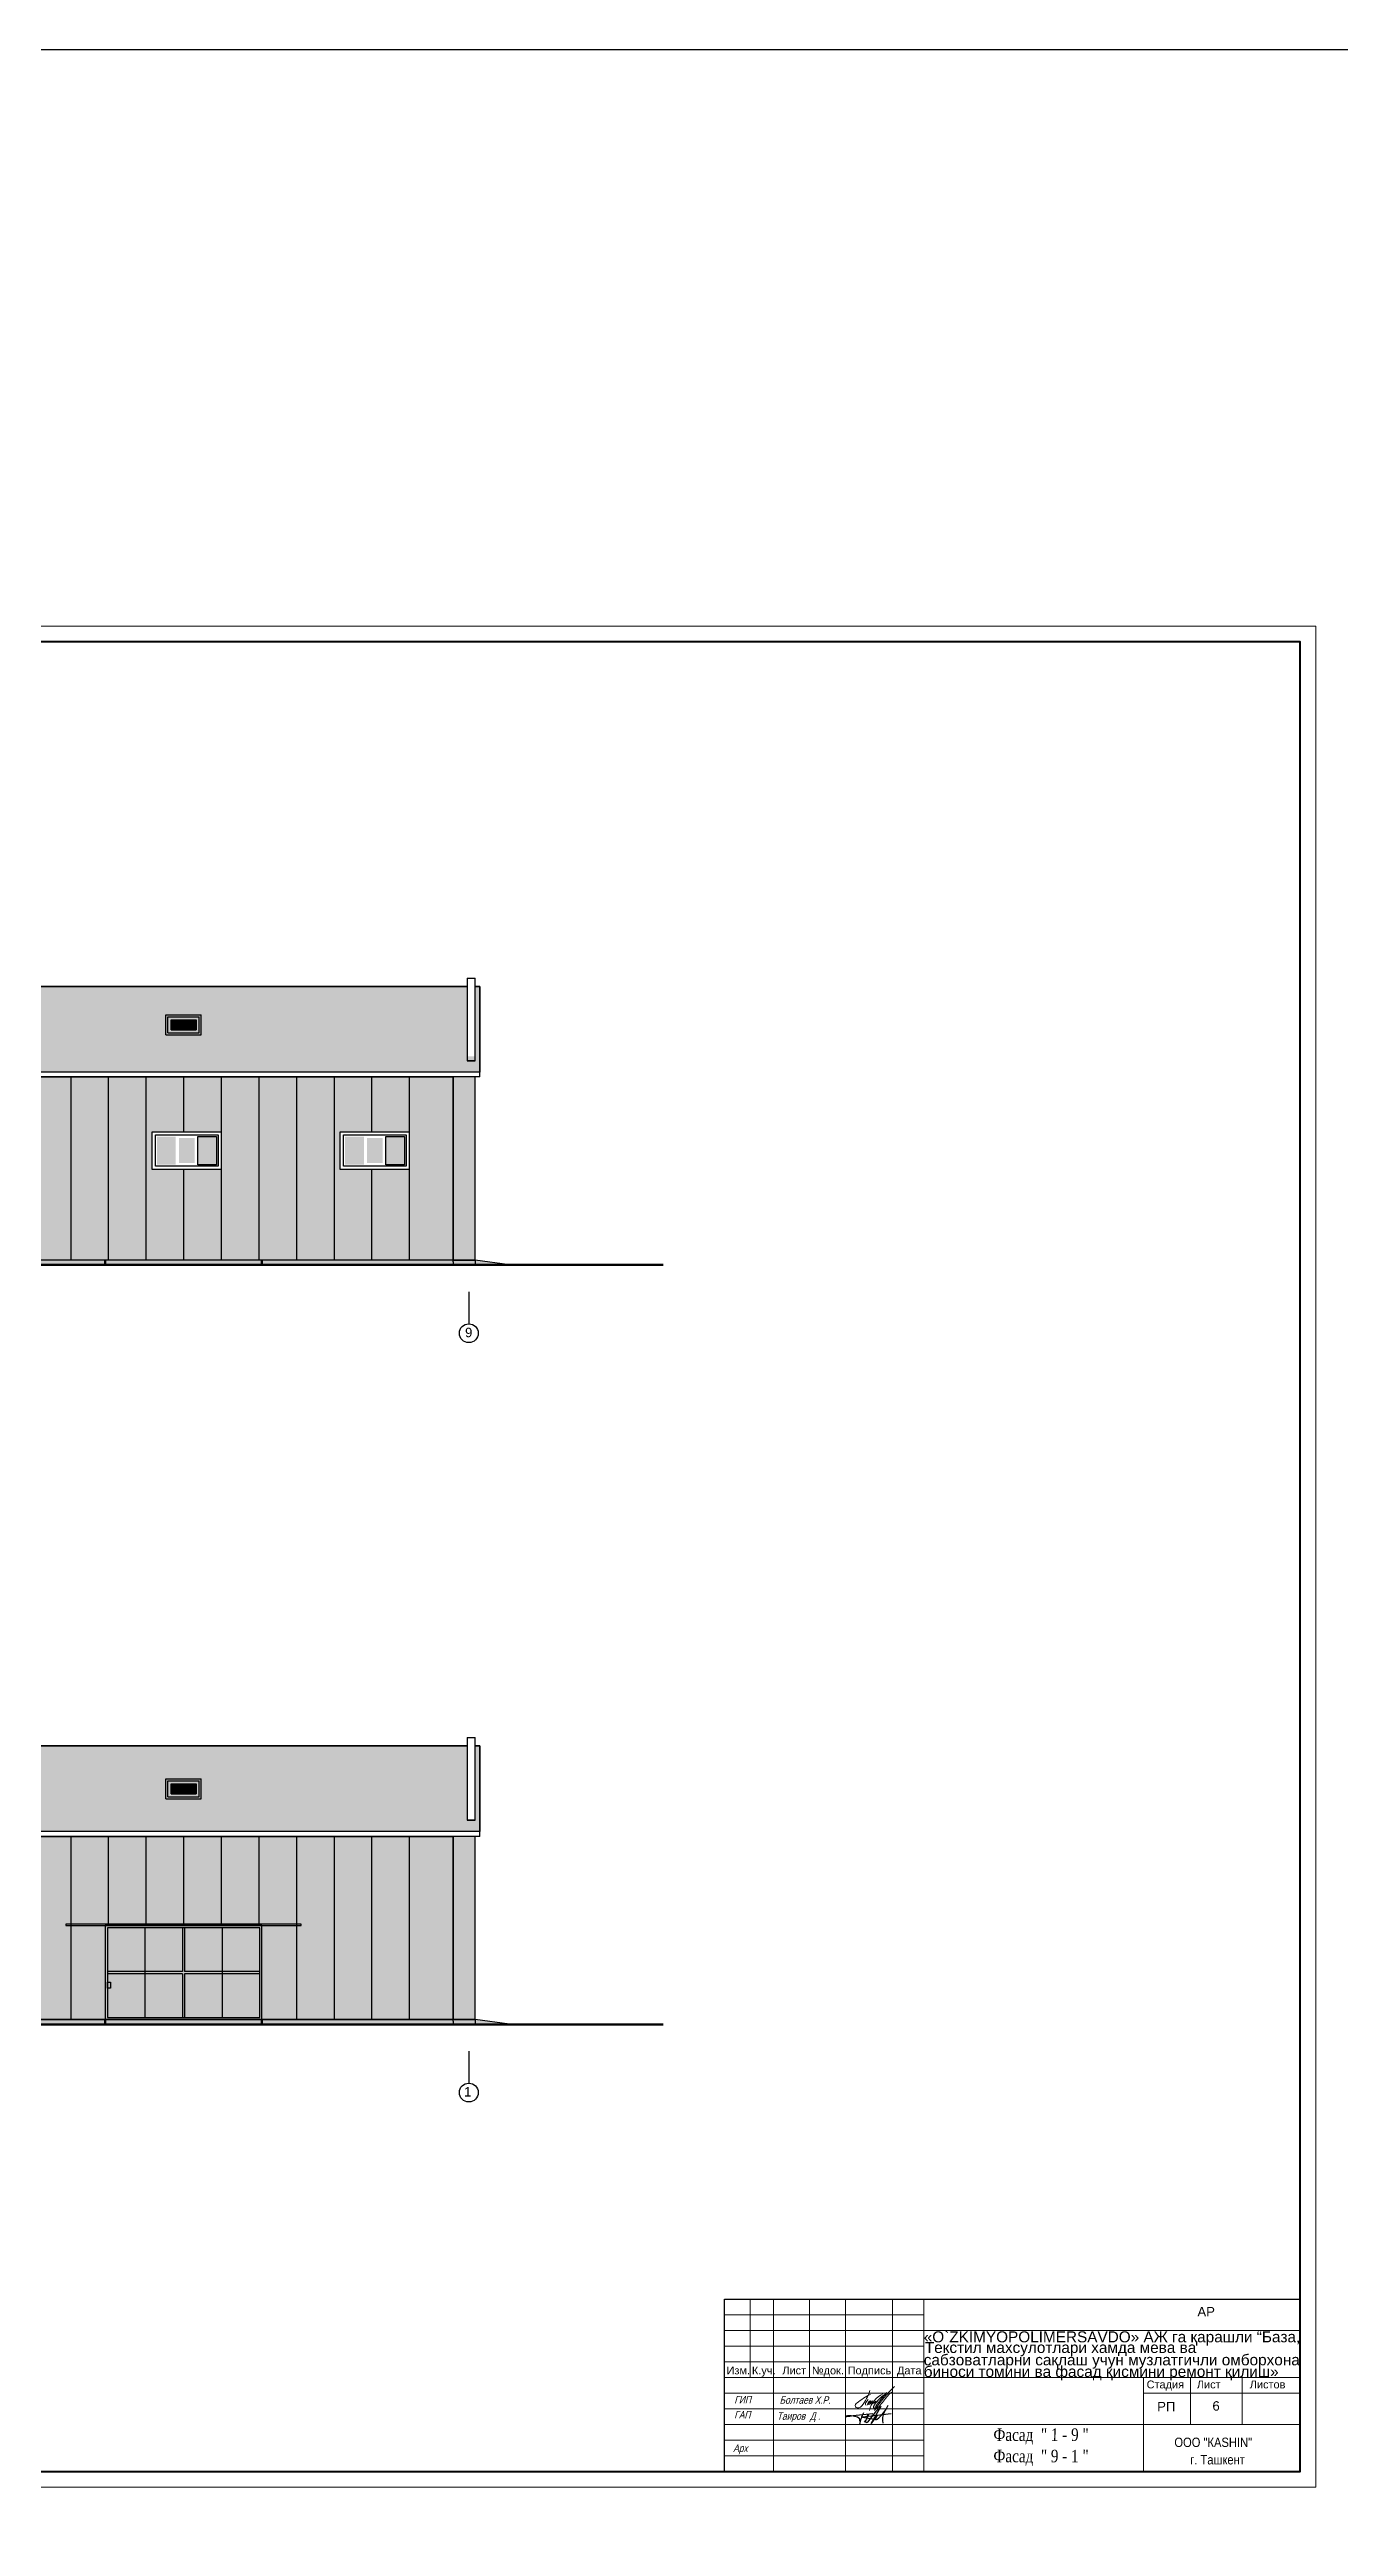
# Model space of a CAD drawing. Header units: millimetres. Extents: x 72928 to 1386960, y 320086 to 445536.
# Drawn here: x 473016 to 514166, y 366483 to 445536 of the extents above; entities that cross this region are included whole.
import ezdxf

# ---------------------------------------------------------------- set-up
doc = ezdxf.new("R2010")
doc.units = ezdxf.units.MM
doc.layers.add('ђЂЊЉЂ', color=7, linetype='Continuous')
doc.styles.add('Fayz', font='times.ttf', dxfattribs={"width": 0.8, "oblique": 1})
doc.styles.add('ira', font='arial.ttf', dxfattribs={"height": 3})
pattern_1 = [(0, (-1918944.1374, -527869.525), (0, 6.985), [5.08, -1.905]), (90, (-1918944.1374, -527869.525), (-6.985, 4e-16), [5.08, -1.905])]

# ---------------------------------------------------------------- blocks, each defined once
blk = doc.blocks.new('fhdfghf')
at = {"color": 5, "lineweight": 20}
blk.add_line((664280, -199007, -14), (664210, -199108, -14), dxfattribs=at)
for centre, radius, start, end in [((663973, -199211, -14), 102, 115.60321, 197.52976), ((663964, -199145, -14), 131, 228.12548, 331.88384), ((665360, -200861, -14), 2253, 116.52499, 129.39953), ((663150, -198412, -14), 1223, 319.465, 345.13222), ((664258, -199149, -14), 63.1, 140.30017, 221.08227), ((664303, -199184, -14), 47.6, 124.86592, 181.7353), ((664387, -199157, -14), 112, 104.09821, 173.48119), ((664061, -198796, -14), 409, 301.62839, 317.30708), ((664304, -199134, -14), 30.6, 199.47047, 297.42016), ((664222, -198955, -14), 228, 294.9657, 331.78019), ((665091, -199543, -14), 789, 115.62125, 166.41289), ((664386, -199103, -14), 47.3, 230.28369, 302.13672), ((664347, -199062, -14), 18.5, 323.16135, 47.56506), ((664453, -199112, -14), 18.7, 151.33638, 325.71884), ((665482, -199822, -14), 1184, 126.22001, 150.11417), ((665071, -199693, -14), 830, 130.33093, 136.57434), ((667650, -201327, -14), 3722, 132.67819, 148.13498), ((664516, -199105, -14), 24, 157.93366, 322.14584), ((664604, -199274, -14), 91.5, 139.06414, 153.56741), ((666784, -200665, -14), 2676, 135.4958, 147.17844), ((660730, -195797, -14), 5196, 318.6511, 323.48771), ((665234, -199150, -14), 419, 117.72591, 141.49444), ((664538, -199262, -14), 86.9, 159.66949, 162.70652), ((664556, -199250, -14), 37.2, 153.64696, 295.56335), ((664456, -199098, -14), 219, 302.00002, 323.63443), ((664699, -199257, -14), 71.4, 150.63485, 202.47397)]:
    blk.add_arc(centre, radius, start, end, dxfattribs=at)
at = {"color": 5}
for centre, radius, start, end in [((664605, -199261, -14), 277, 133.44316, 153.71279), ((664418, -199065, -14), 5.37, 20.55043, 127.12834), ((664817, -198912, -14), 57, 48.03481, 133.19568), ((664817, -198912, -14), 57, 321.80716, 323.5871), ((664493, -199251, -14), 41.1, 159.02865, 264.31921), ((664469, -199173, -14), 121, 279.65503, 322.38926)]:
    blk.add_arc(centre, radius, start, end, dxfattribs=at)
blk = doc.blocks.new('hfgjfj')
at = {"color": 5}
for p, q in [((665018, -199469, -14), (664098, -199571, -14)), ((664098, -199571, -14), (664547, -199648, -14)), ((664168, -199728, -14), (664208, -199682, -14)), ((664330, -199647, -14), (664274, -199719, -14)), ((664518, -199405, -14), (664330, -199647, -14)), ((664375, -199772, -14), (664698, -199224, -14)), ((664698, -199224, -14), (664518, -199405, -14)), ((664573, -199518, -14), (664523, -199598, -14))]:
    blk.add_line(p, q, dxfattribs=at)
for centre, radius, start, end in [((663824, -198697, -14), 1203, 308.33184, 335.92367), ((663681, -200296, -14), 765, 80.74917, 98.77163), ((663589, -199533, -14), 25.4, 195.37878, 273.8454), ((683781, -375645, -14), 177240, 96.26802, 96.54112), ((663775, -199926, -14), 386, 57.49465, 85.66489), ((663922, -199679, -14), 98.8, 346.77694, 52.84546), ((665794, -200195, -14), 1832, 155.33856, 167.762), ((664239, -199701, -14), 39.4, 127.56812, 331.95321), ((663049, -199001, -14), 1345, 329.55013, 338.11727), ((664465, -199629, -14), 235, 143.93274, 183.58341), ((664284, -199499, -14), 13, 347.87873, 134.53888), ((667480, -201984, -14), 3812, 139.68572, 144.53185), ((664577, -199631, -14), 63.2, 148.96163, 194.99001), ((664537, -199599, -14), 53.2, 246.62258, 307.87123), ((665310, -199648, -14), 570, 155.28531, 192.31287)]:
    blk.add_arc(centre, radius, start, end, dxfattribs=at)

msp = doc.modelspace()

# ---------------------------------------------------------------- hatches: boundary and pattern name
at = {"true_color": 0x422c14}
h = msp.add_hatch(color=29, dxfattribs=at)
h.dxf.hatch_style = 1
h.set_gradient(color1=(91, 91, 91), color2=(173, 173, 173), name='INVCURVED')
h.paths.add_polyline_path([(486340.4, 415634), (438440.6, 415634), (438440.6, 413254.7), (438190.6, 413254.7), (438190.6, 415634), (438040.6, 415634), (438040.6, 412893.7), (486740.4, 412893.7), (486740.4, 415634), (486590.4, 415634), (486590.4, 413254.7), (486340.4, 413254.7)])
at = {"ltscale": 0.2, "true_color": 0x000000}
h = msp.add_hatch(dxfattribs=at)
h.set_pattern_fill('AR-B88', color=18, scale=2, angle=90)
h.set_pattern_definition([(90, (-628721821469.57, -821760326775.1), (-406.4, 2e-14), []), (180, (-628721821469.57, -821760326775.1), (-406.4, -203.2), [406.4, -406.4])])
h.paths.add_polyline_path([(486340.4, 415634), (438440.6, 415634), (438440.6, 413404.7), (438190.6, 413404.7), (438190.6, 415634), (438040.6, 415634), (438040.6, 412893.7), (486740.4, 412893.7), (486740.4, 415634), (486590.4, 415634), (486590.4, 413404.7), (486340.4, 413404.7)])
at = {"true_color": 0xffffff}
h = msp.add_hatch(color=7, dxfattribs=at)
h.dxf.hatch_style = 1
h.paths.add_polyline_path([(477850.4, 414727.3), (476730.4, 414727.3), (476730.4, 414093.4), (477850.4, 414093.4)])
h.paths.add_polyline_path([(477790.4, 414667.3), (477790.4, 414153.4), (476790.4, 414153.4), (476790.4, 414667.3)], flags=16)
h = msp.add_hatch(color=252)
h.dxf.hatch_style = 1
h.paths.add_polyline_path([(477790.4, 414667.3), (476790.4, 414667.3), (476790.4, 414153.4), (477790.4, 414153.4)])
h.paths.add_polyline_path([(476890.4, 414567.3), (477690.4, 414567.3), (477690.4, 414253.4), (477690.4, 414253.4), (476890.4, 414253.4)], flags=16)
h = msp.add_hatch(color=7, dxfattribs=at)
h.dxf.hatch_style = 1
h.paths.add_polyline_path([(477690.4, 414567.3), (476890.4, 414567.3), (476890.4, 414253.4), (477690.4, 414253.4)])
h = msp.add_hatch(color=254)
h.dxf.hatch_style = 1
h.paths.add_polyline_path([(485890.4, 412743.7), (438890.6, 412743.7), (438890.6, 406893.8), (485890.4, 406893.8)])
h.paths.add_polyline_path([(484492.1, 410993.7), (484492.1, 409793.7), (482292.1, 409793.7), (482292.1, 410993.7)], flags=16)
h.paths.add_polyline_path([(484392.1, 410893.7), (484392.1, 409893.7), (482392.1, 409893.7), (482392.1, 410893.7)], flags=0)
h.paths.add_polyline_path([(484342.1, 410843.7), (484342.1, 409943.7), (483742.1, 409943.7), (483742.1, 410843.7)], flags=0)
h.paths.add_polyline_path([(478492.1, 410993.7), (478492.1, 409793.7), (476292.1, 409793.7), (476292.1, 410993.7)], flags=16)
h.paths.add_polyline_path([(478392.1, 410893.7), (478392.1, 409893.7), (476392.1, 409893.7), (476392.1, 410893.7)], flags=0)
h.paths.add_polyline_path([(478342.1, 410843.7), (478342.1, 409943.7), (477742.1, 409943.7), (477742.1, 410843.7)], flags=0)
h.paths.add_polyline_path([(472492.1, 410993.7), (472492.1, 409793.7), (470292.1, 409793.7), (470292.1, 410993.7)], flags=16)
h.paths.add_polyline_path([(472392.1, 410893.7), (472392.1, 409893.7), (470392.1, 409893.7), (470392.1, 410893.7)], flags=0)
h.paths.add_polyline_path([(472342.1, 410843.7), (472342.1, 409943.7), (471742.1, 409943.7), (471742.1, 410843.7)], flags=0)
h.paths.add_polyline_path([(466292.1, 410993.7), (466292.1, 409793.7), (464492.1, 409793.7), (464492.1, 410993.7)], flags=16)
h.paths.add_polyline_path([(466192.1, 410893.7), (466192.1, 409893.7), (464592.1, 409893.7), (464592.1, 410893.7)], flags=0)
h.paths.add_polyline_path([(466142.1, 410843.7), (466142.1, 409943.7), (465479, 409942.4), (465479, 410842.4)], flags=0)
h.paths.add_polyline_path([(465305.2, 410842.4), (465305.2, 409942.4), (464642.1, 409943.7), (464642.1, 410843.7)], flags=0)
h.paths.add_polyline_path([(460492.1, 410993.7), (460492.1, 409793.7), (458292.1, 409793.7), (458292.1, 410993.7)], flags=16)
h.paths.add_polyline_path([(460392.1, 410893.7), (460392.1, 409893.7), (458392.1, 409893.7), (458392.1, 410893.7)], flags=0)
h.paths.add_polyline_path([(460342.1, 410843.7), (460342.1, 409943.7), (459742.1, 409943.7), (459742.1, 410843.7)], flags=0)
h.paths.add_polyline_path([(454492.1, 410993.7), (454492.1, 409793.7), (452292.1, 409793.7), (452292.1, 410993.7)], flags=16)
h.paths.add_polyline_path([(454392.1, 410893.7), (454392.1, 409893.7), (452392.1, 409893.7), (452392.1, 410893.7)], flags=0)
h.paths.add_polyline_path([(454342.1, 410843.7), (454342.1, 409943.7), (453742.1, 409943.7), (453742.1, 410843.7)], flags=0)
h.paths.add_polyline_path([(448492.1, 410993.7), (448492.1, 409793.7), (446292.1, 409793.7), (446292.1, 410993.7)], flags=16)
h.paths.add_polyline_path([(448392.1, 410893.7), (448392.1, 409893.7), (446392.1, 409893.7), (446392.1, 410893.7)], flags=0)
h.paths.add_polyline_path([(448342.1, 410843.7), (448342.1, 409943.7), (447742.1, 409943.7), (447742.1, 410843.7)], flags=0)
h.paths.add_polyline_path([(442492.1, 410993.7), (442492.1, 409793.7), (440292.1, 409793.7), (440292.1, 410993.7)], flags=16)
h.paths.add_polyline_path([(442392.1, 410893.7), (442392.1, 409893.7), (440392.1, 409893.7), (440392.1, 410893.7)], flags=0)
h.paths.add_polyline_path([(442342.1, 410843.7), (442342.1, 409943.7), (441742.1, 409943.7), (441742.1, 410843.7)], flags=0)
h = msp.add_hatch(color=254)
h.dxf.hatch_style = 1
h.paths.add_polyline_path([(486590.4, 411855.9), (486590.4, 412743.7), (485890.4, 412743.7), (485890.4, 406893.7), (486590.4, 406893.7)])
at = {"linetype": 'ByBlock'}
h = msp.add_hatch(color=256, dxfattribs=at)
h.set_gradient(color1=(125, 180, 197), color2=(213, 231, 236), one_color=1, tint=0.88, name='HEMISPHERICAL')
h.paths.add_polyline_path([(477742.1, 410843.7), (478342.1, 410843.7), (478342.1, 409943.7), (477742.1, 409943.7)])
h.paths.add_polyline_path([(477142.1, 410793.7), (477642.1, 410793.7), (477642.1, 409993.7), (477142.1, 409993.7)])
h.paths.add_polyline_path([(476442.1, 410843.7), (477042.1, 410843.7), (477042.1, 409943.7), (476442.1, 409943.7)])
h = msp.add_hatch(color=256, dxfattribs=at)
h.set_gradient(color1=(125, 180, 197), color2=(213, 231, 236), one_color=1, tint=0.88, name='HEMISPHERICAL')
h.paths.add_polyline_path([(483742.1, 410843.7), (484342.1, 410843.7), (484342.1, 409943.7), (483742.1, 409943.7)])
h.paths.add_polyline_path([(483142.1, 410793.7), (483642.1, 410793.7), (483642.1, 409993.7), (483142.1, 409993.7)])
h.paths.add_polyline_path([(482442.1, 410843.7), (483042.1, 410843.7), (483042.1, 409943.7), (482442.1, 409943.7)])
h = msp.add_hatch(color=253)
h.dxf.hatch_style = 1
h.paths.add_polyline_path([(486590.5, 406884), (440790.6, 406890.7), (438190.6, 406893.7), (437640.6, 406818.7), (437090.6, 406743.7), (438190.6, 406743.7), (487691.3, 406743.7)])
at = {"linetype": 'ByBlock', "true_color": 0x000000}
h = msp.add_hatch(dxfattribs=at)
h.set_pattern_fill('AR-CONC', color=18)
h.set_pattern_definition([(50, (-968184.38, -235852.68), (182.184669, -15.939086), [19.05, -209.55]), (355, (-968184.38, -235852.68), (-35.243421, 191.056845), [15.24, -167.640584]), (100.451445, (-968169.2, -235854), (146.941247, 175.117752), [16.190009, -178.090245]), (46.1842, (-968184.38, -235801.88), (271.07904, -42.042328), [28.575, -314.325]), (96.635558, (-968161.8, -235805.38), (237.404134, 247.426125), [24.285023, -267.13561]), (351.184151, (-968184.38, -235801.88), (237.404134, 247.426125), [22.859967, -251.45973]), (21, (-968158.98, -235814.58), (151.614391, -102.265198), [19.05, -209.55]), (326, (-968158.98, -235814.58), (61.802028, 184.187966), [15.24, -167.64]), (71.451445, (-968146.35, -235823.1), (213.41642, 81.922769), [16.190009, -178.089938]), (37.5, (-968184.383, -235852.68), (3.0886033, 84.555039), [0, -165.608, 0, -170.18, 0, -168.275]), (7.5, (-968184.38, -235852.68), (66.8196625, 100.180575), [0, -97.028, 0, -161.798, 0, -64.135]), (327.5, (-968241.025, -235852.68), (135.5905952, -5.728744), [0, -63.5, 0, -198.12, 0, -262.89]), (317.5, (-968266.43, -235852.68), (148.129181, 25.426491), [0, -82.55, 0, -131.572, 0, -186.69])])
h.paths.add_polyline_path([(486590.4, 406893.7), (440790.6, 406893.7), (438190.6, 406893.7), (437468.5, 406795.2), (437090.6, 406743.7), (438190.6, 406743.7), (486590.4, 406743.7), (487691.3, 406743.7)])
at = {"true_color": 0x422c14}
h = msp.add_hatch(color=29, dxfattribs=at)
h.dxf.hatch_style = 1
h.set_gradient(color1=(91, 91, 91), color2=(173, 173, 173), name='INVCURVED')
h.paths.add_polyline_path([(486340.4, 391398.9), (438440.6, 391398.9), (438440.6, 389019.5), (438190.6, 389019.5), (438190.6, 391398.9), (438040.6, 391398.9), (438040.6, 388658.5), (486740.4, 388658.5), (486740.4, 391398.9), (486590.4, 391398.9), (486590.4, 389019.5), (486340.4, 389019.5)])
at = {"ltscale": 0.2, "true_color": 0x000000}
h = msp.add_hatch(dxfattribs=at)
h.set_pattern_fill('AR-B88', color=18, scale=2, angle=90)
h.set_pattern_definition([(90, (-628721821469.57, -821760351160.24), (-406.4, 2e-14), []), (180, (-628721821469.57, -821760351160.24), (-406.4, -203.2), [406.4, -406.4])])
h.paths.add_polyline_path([(486340.4, 391398.9), (438440.6, 391398.9), (438440.6, 389019.5), (438190.6, 389019.5), (438190.6, 391248.9), (438040.6, 391248.9), (438040.6, 388658.5), (486740.4, 388658.5), (486740.4, 391248.9), (486590.4, 391248.9), (486590.4, 389019.5), (486340.4, 389019.5)])
at = {"true_color": 0xffffff}
h = msp.add_hatch(color=7, dxfattribs=at)
h.dxf.hatch_style = 1
h.paths.add_polyline_path([(477850.4, 390342.1), (476730.4, 390342.1), (476730.4, 389708.3), (477850.4, 389708.3)])
h.paths.add_polyline_path([(477790.4, 390282.1), (477790.4, 389768.3), (476790.4, 389768.3), (476790.4, 390282.1)], flags=16)
h = msp.add_hatch(color=252)
h.dxf.hatch_style = 1
h.paths.add_polyline_path([(477790.4, 390282.1), (476790.4, 390282.1), (476790.4, 389768.3), (477790.4, 389768.3)])
h.paths.add_polyline_path([(476890.4, 390182.1), (477690.4, 390182.1), (477690.4, 389868.3), (477690.4, 389868.3), (476890.4, 389868.3)], flags=16)
h = msp.add_hatch(color=7, dxfattribs=at)
h.dxf.hatch_style = 1
h.paths.add_polyline_path([(477690.4, 390182.1), (476890.4, 390182.1), (476890.4, 389868.3), (477690.4, 389868.3)])
h = msp.add_hatch(color=254)
h.dxf.hatch_style = 1
h.paths.add_polyline_path([(485889.2, 388508.5), (438890.6, 388508.5), (438890.6, 382658.5), (485889.2, 382658.5)])
h.paths.add_polyline_path([(455940.6, 386758.5), (455940.6, 385558.5), (453740.6, 385558.5), (453740.6, 386758.5)], flags=16)
h = msp.add_hatch(color=254)
h.dxf.hatch_style = 1
h.paths.add_polyline_path([(486590.4, 387470.8), (486590.4, 388508.5), (485890.4, 388508.5), (485890.4, 382658.5), (486590.4, 382658.5)])
at = {"true_color": 0x000000}
h = msp.add_hatch(color=18, dxfattribs=at)
h.dxf.hatch_style = 1
h.paths.add_polyline_path([(481040.4, 385705.5), (473540.4, 385705.5), (473540.4, 385655.5), (478540.4, 385655.5), (481040.4, 385655.5)])
at = {"lineweight": 30}
h = msp.add_hatch(dxfattribs=at)
h.set_pattern_fill('ANGLE', color=252)
h.set_pattern_definition(pattern_1)
h.paths.add_polyline_path([(479790.4, 385658.5), (474790.4, 385658.5), (474790.4, 382658.5), (479790.4, 382658.5)])
h.paths.add_polyline_path([(477325.4, 385588.5), (479720.4, 385588.5), (479720.4, 382728.5), (477325.4, 382728.5), (474860.4, 382728.5), (474860.4, 385588.5)], flags=16)
h.paths.add_polyline_path([(474960.4, 383858.5), (474960.4, 383658.5), (474860.4, 383658.5), (474860.4, 383858.5)], flags=0)
at = {"true_color": 0x011847}
h = msp.add_hatch(color=168, dxfattribs=at)
h.dxf.hatch_style = 1
h.paths.add_polyline_path([(477255.4, 385588.5), (474860.4, 385588.5), (474860.4, 384193.5), (477255.4, 384193.5)])
h.paths.add_polyline_path([(479720.4, 385588.5), (477325.4, 385588.5), (477325.4, 384193.5), (479720.4, 384193.5)])
h.paths.add_polyline_path([(479720.4, 384123.5), (477325.4, 384123.5), (477325.4, 382728.5), (479720.4, 382728.5)])
h.paths.add_polyline_path([(477255.4, 384123.5), (474860.4, 384123.5), (474860.4, 383858.5), (474960.4, 383858.5), (474960.4, 383658.5), (474860.4, 383658.5), (474860.4, 382728.5), (477255.4, 382728.5)])
at = {"lineweight": 30}
h = msp.add_hatch(dxfattribs=at)
h.set_pattern_fill('ANGLE', color=252)
h.set_pattern_definition(pattern_1)
h.paths.add_polyline_path([(479720.4, 384193.5), (477325.4, 384193.5), (477325.4, 385588.5), (477255.4, 385588.5), (477255.4, 384193.5), (474860.4, 384193.5), (474860.4, 384123.5), (477255.4, 384123.5), (477255.4, 382728.5), (477325.4, 382728.5), (477325.4, 384123.5), (479720.4, 384123.5)])
h = msp.add_hatch(color=253)
h.dxf.hatch_style = 1
h.paths.add_polyline_path([(486590.5, 382648.9), (440790.6, 382655.5), (438190.6, 382658.5), (437640.6, 382583.5), (437090.6, 382508.5), (438190.6, 382508.5), (487691.3, 382508.5)])
at = {"linetype": 'ByBlock', "true_color": 0x000000}
h = msp.add_hatch(dxfattribs=at)
h.set_pattern_fill('AR-CONC', color=18)
h.set_pattern_definition([(50, (-968184.38, -260087.82), (182.184669, -15.939086), [19.05, -209.55]), (355, (-968184.38, -260087.82), (-35.243421, 191.056845), [15.24, -167.640584]), (100.451445, (-968169.2, -260089.15), (146.941247, 175.117752), [16.190009, -178.090245]), (46.1842, (-968184.38, -260037.02), (271.07904, -42.042328), [28.575, -314.325]), (96.635558, (-968161.8, -260040.52), (237.404134, 247.426125), [24.285023, -267.13561]), (351.184151, (-968184.38, -260037.02), (237.404134, 247.426125), [22.859967, -251.45973]), (21, (-968158.98, -260049.72), (151.614391, -102.265198), [19.05, -209.55]), (326, (-968158.98, -260049.72), (61.802028, 184.187966), [15.24, -167.64]), (71.451445, (-968146.35, -260058.24), (213.41642, 81.922769), [16.190009, -178.089938]), (37.5, (-968184.384, -260087.82), (3.0886033, 84.555039), [0, -165.608, 0, -170.18, 0, -168.275]), (7.5, (-968184.38, -260087.82), (66.8196625, 100.180575), [0, -97.028, 0, -161.798, 0, -64.135]), (327.5, (-968241.026, -260087.82), (135.5905952, -5.728744), [0, -63.5, 0, -198.12, 0, -262.89]), (317.5, (-968266.43, -260087.82), (148.129181, 25.426491), [0, -82.55, 0, -131.572, 0, -186.69])])
h.paths.add_polyline_path([(486590.4, 382658.5), (440790.6, 382658.5), (438190.6, 382658.5), (437468.5, 382560.1), (437090.6, 382508.5), (438190.6, 382508.5), (486590.4, 382508.5), (487691.3, 382508.5)])

# ---------------------------------------------------------------- linework, layer by layer
for p, q in [((486340.4, 415893.7), (486340.4, 413254.7)), ((486340.4, 415893.7), (486590.4, 415893.7)), ((486590.4, 413254.7), (486590.4, 415893.7)), ((486340.4, 415634), (438440.6, 415634)), ((486740.4, 415634), (486590.4, 415634)), ((486740.4, 412743.7), (486740.4, 415634)), ((476730.4, 414727.3), (477850.4, 414727.3)), ((476730.4, 414093.4), (476730.4, 414727.3)), ((476790.4, 414667.3), (477790.4, 414667.3)), ((476790.4, 414153.4), (476790.4, 414667.3)), ((476890.4, 414567.3), (477690.4, 414567.3)), ((476890.4, 414253.4), (476890.4, 414567.3)), ((476890.4, 414253.4), (477690.4, 414253.4)), ((477690.4, 414253.4), (477690.4, 414567.3)), ((477790.4, 414153.4), (477790.4, 414667.3)), ((477850.4, 414093.4), (477850.4, 414727.3)), ((476730.4, 414093.4), (477850.4, 414093.4)), ((476790.4, 414153.4), (477790.4, 414153.4)), ((486740.4, 412893.7), (438040.6, 412893.7)), ((486590.4, 412743.7), (438040.6, 412743.7)), ((486740.4, 412743.7), (438040.6, 412743.7)), ((485890.4, 406893.8), (485890.4, 412743.8)), ((486590.4, 413254.7), (486340.4, 413254.7)), ((486590.4, 406893.7), (486590.4, 412743.7)), ((486590.4, 406893.7), (486590.4, 411705.9)), ((486390.4, 405889.5), (486390.4, 404866.2)), ((486340.4, 391398.9), (438440.6, 391398.9)), ((486340.4, 391658.5), (486340.4, 389019.5)), ((486340.4, 391658.5), (486590.4, 391658.5)), ((486590.4, 389019.5), (486590.4, 391658.5)), ((486740.4, 391398.9), (486590.4, 391398.9)), ((486740.4, 388508.5), (486740.4, 391398.9)), ((476730.4, 390342.1), (477850.4, 390342.1)), ((476730.4, 389708.3), (476730.4, 390342.1)), ((476790.4, 390282.1), (477790.4, 390282.1)), ((476790.4, 389768.3), (476790.4, 390282.1)), ((476790.4, 389768.3), (477790.4, 389768.3)), ((476890.4, 390182.1), (477690.4, 390182.1)), ((476890.4, 389868.3), (476890.4, 390182.1)), ((476890.4, 389868.3), (477690.4, 389868.3)), ((477690.4, 389868.3), (477690.4, 390182.1)), ((477790.4, 389768.3), (477790.4, 390282.1)), ((477850.4, 389708.3), (477850.4, 390342.1)), ((476730.4, 389708.3), (477850.4, 389708.3)), ((486590.4, 389019.5), (486340.4, 389019.5)), ((486740.4, 388658.5), (438040.6, 388658.5)), ((486590.4, 388508.5), (438040.6, 388508.5)), ((486740.4, 388508.5), (438040.6, 388508.5)), ((486590.4, 382658.5), (486590.4, 388508.5)), ((486590.4, 382658.5), (486590.4, 387470.8)), ((476057.9, 385588.5), (476057.9, 382728.5)), ((477255.4, 385588.5), (477255.4, 384193.5)), ((477325.4, 385588.5), (477325.4, 384193.5)), ((478522.9, 385588.5), (478522.9, 382728.5)), ((477255.4, 384193.5), (474860.4, 384193.5)), ((477255.4, 384123.5), (474860.4, 384123.5)), ((477255.4, 384123.5), (477255.4, 382728.5)), ((479720.4, 384193.5), (477325.4, 384193.5)), ((477325.4, 384123.5), (477325.4, 382728.5)), ((479720.4, 384123.5), (477325.4, 384123.5)), ((438190.6, 382658.5), (479290.4, 382658.5)), ((479090.4, 382658.5), (486590.4, 382658.5)), ((479790.4, 382658.5), (486590.4, 382658.5)), ((486390.4, 381654.3), (486390.4, 380631))]:
    msp.add_line(p, q)
at = {"color": 251}
for p, q in [((476890.4, 414567.3), (476890.4, 414253.4)), ((476940.4, 414567.3), (476940.4, 414253.4)), ((476990.4, 414567.3), (476990.4, 414253.4)), ((477040.4, 414567.3), (477040.4, 414253.4)), ((477090.4, 414567.3), (477090.4, 414253.4)), ((477140.4, 414567.3), (477140.4, 414253.4)), ((477190.4, 414567.3), (477190.4, 414253.4)), ((477240.4, 414567.3), (477240.4, 414253.4)), ((477290.4, 414567.3), (477290.4, 414253.4)), ((477340.4, 414567.3), (477340.4, 414253.4)), ((477390.4, 414567.3), (477390.4, 414253.4)), ((477440.4, 414567.3), (477440.4, 414253.4)), ((477490.4, 414567.3), (477490.4, 414253.4)), ((477540.4, 414567.3), (477540.4, 414253.4)), ((477590.4, 414567.3), (477590.4, 414253.4)), ((477640.4, 414567.3), (477640.4, 414253.4)), ((477690.4, 414567.3), (477690.4, 414253.4)), ((476890.4, 390182.1), (476890.4, 389868.3)), ((476940.4, 390182.1), (476940.4, 389868.3)), ((476990.4, 390182.1), (476990.4, 389868.3)), ((477040.4, 390182.1), (477040.4, 389868.3)), ((477090.4, 390182.1), (477090.4, 389868.3)), ((477140.4, 390182.1), (477140.4, 389868.3)), ((477190.4, 390182.1), (477190.4, 389868.3)), ((477240.4, 390182.1), (477240.4, 389868.3)), ((477290.4, 390182.1), (477290.4, 389868.3)), ((477340.4, 390182.1), (477340.4, 389868.3)), ((477390.4, 390182.1), (477390.4, 389868.3)), ((477440.4, 390182.1), (477440.4, 389868.3)), ((477490.4, 390182.1), (477490.4, 389868.3)), ((477540.4, 390182.1), (477540.4, 389868.3)), ((477590.4, 390182.1), (477590.4, 389868.3)), ((477640.4, 390182.1), (477640.4, 389868.3)), ((477690.4, 390182.1), (477690.4, 389868.3))]:
    msp.add_line(p, q, dxfattribs=at)
at = {"color": 18, "true_color": 0x000000}
for p, q in [((473690.6, 412743.7), (473690.6, 409943.7)), ((474890.6, 412743.7), (474890.6, 409943.7)), ((476090.6, 412743.7), (476090.6, 409943.7)), ((477290.6, 412743.7), (477290.6, 410993.7)), ((478490.6, 412743.7), (478490.6, 409943.7)), ((479690.6, 412743.7), (479690.6, 409943.7)), ((480890.6, 412743.7), (480890.6, 409943.7)), ((482090.6, 412743.7), (482090.6, 409943.7)), ((483290.6, 412743.7), (483290.6, 410993.7)), ((484490.6, 412743.7), (484490.6, 409943.7)), ((473690.6, 409943.7), (473690.6, 406893.8)), ((474890.6, 409943.7), (474890.6, 406893.8)), ((476090.6, 409943.7), (476090.6, 406893.8)), ((477290.6, 409793.7), (477290.6, 406893.8)), ((478490.6, 409943.7), (478490.6, 406893.8)), ((479690.6, 409943.7), (479690.6, 406893.8)), ((480890.6, 409943.7), (480890.6, 406893.8)), ((482090.6, 409943.7), (482090.6, 406893.8)), ((483290.6, 409793.7), (483290.6, 406893.8)), ((484490.6, 409943.7), (484490.6, 406893.8)), ((473690.6, 388508.5), (473690.6, 385708.5)), ((474890.6, 388508.5), (474890.6, 385708.5)), ((476090.6, 388508.5), (476090.6, 385708.5)), ((477290.6, 388508.5), (477290.6, 385708.5)), ((478490.6, 388508.5), (478490.6, 385708.5)), ((479690.6, 388508.5), (479690.6, 385708.5)), ((480890.6, 388508.5), (480890.6, 385708.5)), ((482090.6, 388508.5), (482090.6, 385708.5)), ((483290.6, 388508.5), (483290.6, 385708.5)), ((484490.6, 388508.5), (484490.6, 385708.5)), ((485890.4, 382658.6), (485890.4, 388508.6)), ((473690.6, 385708.5), (473690.6, 382658.6)), ((480890.6, 385708.5), (480890.6, 382658.6)), ((482090.6, 385708.5), (482090.6, 382658.6)), ((483290.6, 385708.5), (483290.6, 382658.6)), ((484490.6, 385708.5), (484490.6, 382658.6))]:
    msp.add_line(p, q, dxfattribs=at)
at = {"lineweight": 50}
for p, q in [((432190.4, 406743.7), (492590.6, 406743.7)), ((474790.4, 406893.7), (474790.4, 406743.7)), ((479790.4, 406893.7), (479790.4, 406743.7)), ((474790.4, 382658.5), (474790.4, 382508.5)), ((479790.4, 382658.5), (479790.4, 382508.5)), ((432190.4, 382508.5), (492590.6, 382508.5))]:
    msp.add_line(p, q, dxfattribs=at)
at = {"lineweight": 30}
for p, q in [((486590.4, 406893.7), (438890.6, 406893.8)), ((485889.2, 406846.6), (485889.2, 406743.7)), ((487690.4, 406743.8), (486590.4, 406893.7)), ((486590.4, 382658.5), (438190.6, 382658.5)), ((440390.6, 382658.5), (479790.4, 382658.5)), ((487690.4, 382508.7), (486590.4, 382658.5)), ((485889.2, 382611.5), (485889.2, 382508.5))]:
    msp.add_line(p, q, dxfattribs=at)
at = {"lineweight": 20}
for p, q in [((495369.3, 373737.1), (495369.3, 371237.1)), ((497262.2, 373737.1), (497262.2, 371237.1))]:
    msp.add_line(p, q, dxfattribs=at)
at = {"color": 1}
msp.add_lwpolyline([(72928.2, 445536.1), (621892.2, 445536.1), (621892.2, 320086.1), (72928.2, 320086.1)], close=True, dxfattribs=at)
at = {"lineweight": 20}
msp.add_lwpolyline([(409312.2, 367737.1), (513412.2, 367737.1), (513412.2, 427137.1), (409312.2, 427137.1)], close=True, dxfattribs=at)
at = {"lineweight": 40}
msp.add_lwpolyline([(411312.2, 368237.1), (512912.2, 368237.1), (512912.2, 426637.1), (411312.2, 426637.1)], close=True, dxfattribs=at)
for points in [[(438440.6, 415634), (486340.4, 415634), (486340.4, 413254.7), (486590.4, 413254.7), (486590.4, 415634), (486740.4, 415634), (486740.4, 412893.7), (438040.6, 412893.7), (438040.6, 415634), (438190.6, 415634), (438190.6, 413254.7), (438440.6, 413254.7), (438440.6, 415634)], [(438440.6, 391398.9), (486340.4, 391398.9), (486340.4, 389019.5), (486590.4, 389019.5), (486590.4, 391398.9), (486740.4, 391398.9), (486740.4, 388658.5), (438040.6, 388658.5), (438040.6, 391398.9), (438190.6, 391398.9), (438190.6, 389019.5), (438440.6, 389019.5), (438440.6, 391398.9)], [(477325.4, 385588.5), (474860.4, 385588.5), (474860.4, 382728.5), (477325.4, 382728.5)], [(477325.4, 382728.5), (479720.4, 382728.5), (479720.4, 385588.5), (477325.4, 385588.5)]]:
    msp.add_lwpolyline(points)
at = {"color": 18, "true_color": 0x000000}
for points in [[(438890.6, 412743.7), (485890.4, 412743.7), (485890.4, 406893.8), (438890.6, 406893.8)], [(438890.6, 388508.5), (485889.2, 388508.5), (485889.2, 382658.5), (438890.6, 382658.5)]]:
    msp.add_lwpolyline(points, close=True, dxfattribs=at)
for points in [[(476292.1, 410993.7), (478492.1, 410993.7), (478492.1, 409793.7), (476292.1, 409793.7)], [(476392.1, 410893.7), (478392.1, 410893.7), (478392.1, 409893.7), (476392.1, 409893.7)], [(477742.1, 410843.7), (478342.1, 410843.7), (478342.1, 409943.7), (477742.1, 409943.7)], [(482292.1, 410993.7), (484492.1, 410993.7), (484492.1, 409793.7), (482292.1, 409793.7)], [(482392.1, 410893.7), (484392.1, 410893.7), (484392.1, 409893.7), (482392.1, 409893.7)], [(483742.1, 410843.7), (484342.1, 410843.7), (484342.1, 409943.7), (483742.1, 409943.7)], [(473540.4, 385658.5), (481040.4, 385658.5), (481040.4, 385708.5), (473540.4, 385708.5)], [(479790.4, 385658.5), (474790.4, 385658.5), (474790.4, 382658.5), (479790.4, 382658.5)]]:
    msp.add_lwpolyline(points, close=True)
at = {"lineweight": 30}
for points in [[(485889.2, 406846.6), (485890.4, 406893.7), (486590.4, 406893.7), (486590.4, 406743.7), (485890.4, 406743.7)], [(485889.2, 382611.5), (485890.4, 382658.5), (486590.4, 382658.5), (486590.4, 382508.5), (485890.4, 382508.5)], [(494545.7, 368237.1), (494545.7, 373737.1), (512912.2, 373737.1)]]:
    msp.add_lwpolyline(points, dxfattribs=at)
msp.add_lwpolyline([(474960.3, 383658.5), (474860.3, 383658.5), (474860.3, 383858.5), (474960.3, 383858.5)], close=True, dxfattribs=at)
for centre in [(486390.4, 404566.2), (486390.4, 380331)]:
    msp.add_circle(centre, 300)
at = {"layer": 'ђЂЊЉЂ', "color": 7, "linetype": 'Continuous', "lineweight": 20}
for p, q in [((494545.7, 373737.1), (512912.2, 373737.1)), ((494545.7, 368237.1), (494545.7, 373737.1)), ((500912.2, 373237.1), (494545.7, 373237.1)), ((498412.2, 373737.1), (498412.2, 371737.1)), ((499912.2, 373737.1), (499912.2, 368237.1)), ((500912.2, 373737.1), (500912.2, 368237.1)), ((500912.2, 372737.1), (494545.7, 372737.1)), ((512912.2, 372737.1), (500912.2, 372737.1)), ((500912.2, 372237.1), (494545.7, 372237.1)), ((500912.2, 371737.1), (494545.7, 371737.1)), ((498412.2, 372237.1), (498412.2, 368237.1)), ((500912.2, 371237.1), (494545.7, 371237.1)), ((512912.2, 371237.1), (500912.2, 371237.1)), ((507912.2, 368237.1), (507912.2, 371237.1)), ((509412.2, 371237.1), (509412.2, 369737.1)), ((511067.6, 371237.1), (511067.6, 369737.1)), ((511067.6, 371237.1), (511067.6, 369737.1)), ((500912.2, 370737.1), (494545.7, 370737.1)), ((500912.2, 370237.1), (494545.7, 370237.1)), ((512912.2, 370737.1), (507912.2, 370737.1)), ((500912.2, 369737.1), (494545.7, 369737.1)), ((500912.2, 369237.1), (494545.7, 369237.1)), ((512912.2, 369737.1), (500912.2, 369737.1)), ((500912.2, 368737.1), (494545.7, 368737.1))]:
    msp.add_line(p, q, dxfattribs=at)
at = {"layer": 'ђЂЊЉЂ', "linetype": 'Continuous', "lineweight": 20}
msp.add_line((496112.2, 373737.1), (496112.2, 368237.1), dxfattribs=at)

# ---------------------------------------------------------------- block references
at = {"lineweight": 30}
for name in ['fhdfghf', 'hfgjfj']:
    msp.add_blockref(name, (-165152.1, 569543.8, 14.3), dxfattribs=at)

# ---------------------------------------------------------------- texts
at = {"style": 'ira'}
for s, p in [('«O`ZKIMYOPOLIMERSAVDO» АЖ га қарашли “База,', (500904.4, 372359.5)), ('Текстил махсулотлари хамда мева ва ', (500938.8, 372019.9)), ('сабзоватларни сақлаш учун музлатгичли омборхона', (500904.4, 371625.2)), ('биноси томини ва фасад қисмини ремонт қилиш»', (500904.4, 371253.1))]:
    msp.add_text(s, height=350, dxfattribs=at).set_placement(p)
at = {"style": 'ira', "width": 0.85}
for s, p in [('OOO "КАSHIN"', (508899.8, 369017.8)), ('г. Ташкент', (509405.1, 368462.9))]:
    msp.add_text(s, height=300, dxfattribs=at).set_placement(p)
at = {"lineweight": 20, "char_height": 400, "attachment_point": 1, "style": 'Fayz'}
for s, insert in [('Фасад  " 1 - 9 "', (503124.8, 369612.2)), ('Фасад  " 9 - 1 "', (503124.8, 368930.7))]:
    msp.add_mtext(s, dxfattribs=dict(at, insert=insert))
at = {"layer": 'ђЂЊЉЂ', "color": 7, "style": 'ira'}
for s, p in [('9', (486270.8, 404440.3)), ('1', (486238.9, 380205.1))]:
    msp.add_text(s, height=300, dxfattribs=at).set_placement(p)
at = {"layer": 'ђЂЊЉЂ', "color": 7, "linetype": 'Continuous', "lineweight": 20, "style": 'ira'}
for s, height, p in [('АР', 300, (509634.8, 373187)), ('Изм.', 250, (494613.2, 371336.9)), ('К.уч.', 250, (495423, 371336.9)), ('Лист', 250, (496392.3, 371336.9)), ('№док.', 250, (497334.6, 371336.9)), ('Подпись', 250, (498476.6, 371336.9)), ('Дата', 250, (500049.7, 371336.9)), ('Стадия', 250, (508014.4, 370889.4)), ('Лист', 250, (509617.5, 370889.4)), ('Лист', 250, (509617.5, 370889.4)), ('Листов', 250, (511303.6, 370889.4)), ('Листов', 250, (511303.6, 370889.4)), ('РП', 300, (508350.7, 370159.7)), ('РП', 300, (508350.7, 370159.7)), ('6', 300, (510114.3, 370179.2))]:
    msp.add_text(s, height=height, dxfattribs=at).set_placement(p)
at = {"layer": 'ђЂЊЉЂ', "color": 7, "linetype": 'Continuous', "lineweight": 20, "style": 'ira', "oblique": 15, "width": 0.8}
for s, p in [('ГАП', (494858.2, 369928.7)), ('ГИП', (494860.8, 370408.9)), ('Таиров  Д .', (496219.1, 369886.3)), ('Болтаев Х.Р.', (496304.7, 370397.8)), ('Арх', (494824.2, 368859.5))]:
    msp.add_text(s, height=240, dxfattribs=at).set_placement(p)

doc.saveas('drawing.dxf')
